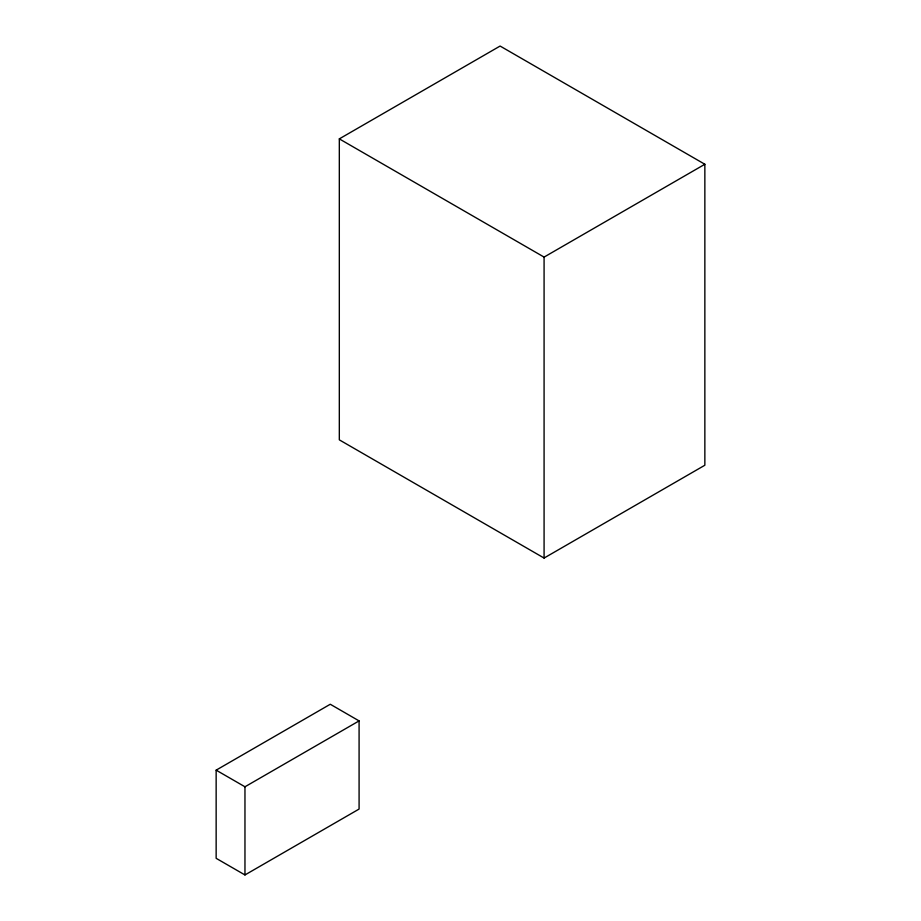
<?xml version="1.0" encoding="UTF-8"?>
<svg xmlns="http://www.w3.org/2000/svg" width="921" height="921" viewBox="0 0 921 921"><rect width="100%" height="100%" fill="white"/><g stroke="black" fill="none" stroke-linecap="round" stroke-linejoin="round"><path stroke-width="1.38" d="M339.319 138.875L500.103 46.05L704.853 164.26L704.853 465.232L544.081 558.057L339.319 439.847L339.319 138.875L544.081 257.086L704.853 164.26M216.147 770.152L330.271 704.254L359.086 720.901L359.086 809.064L244.963 874.95L216.147 858.314L216.147 770.152L244.963 786.787L359.086 720.901M544.081 257.086L544.081 558.057M244.963 786.787L244.963 874.95"/></g></svg>
